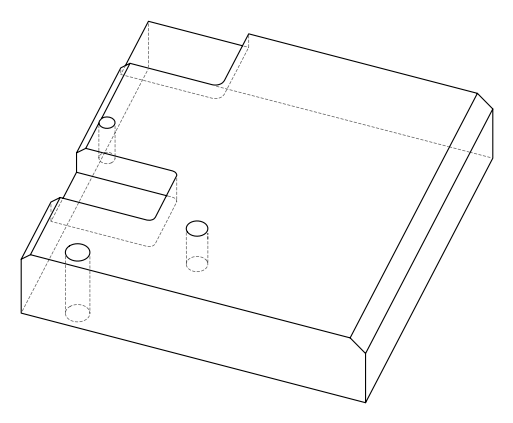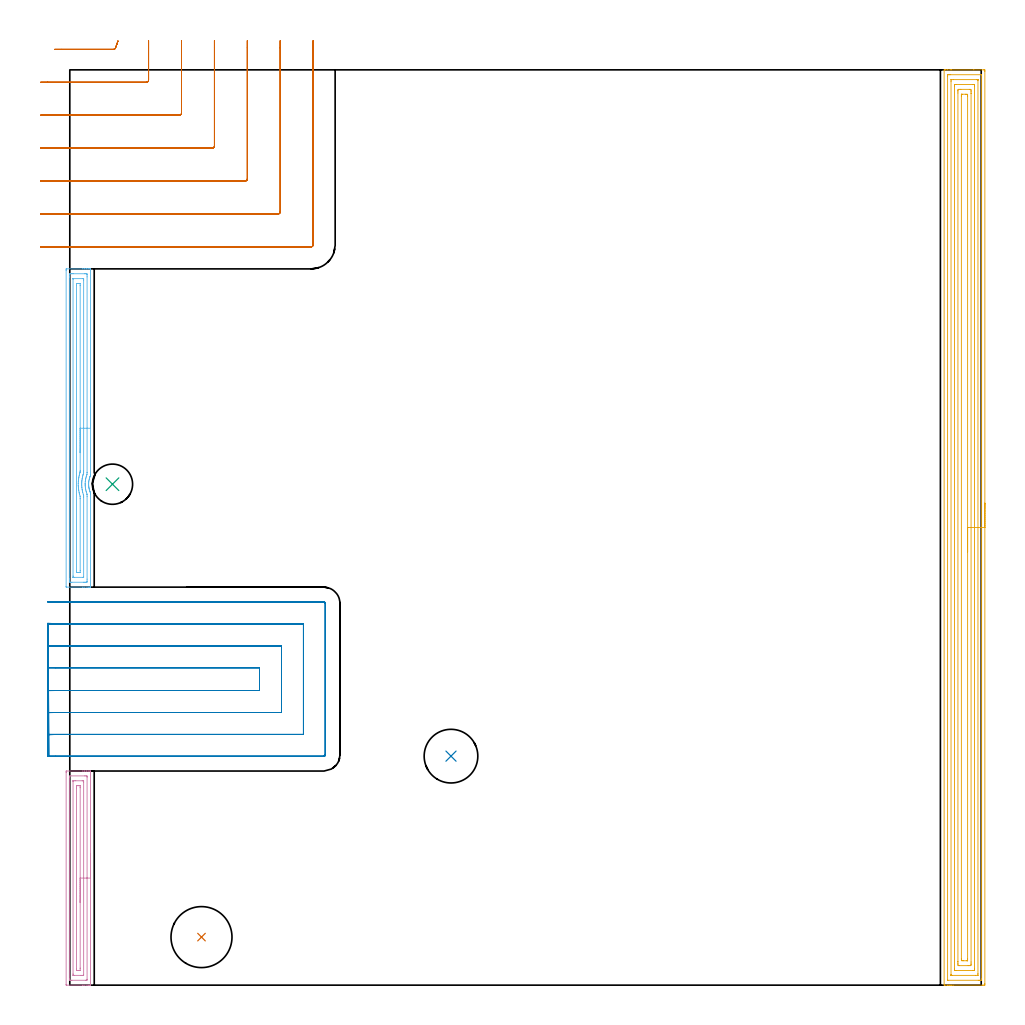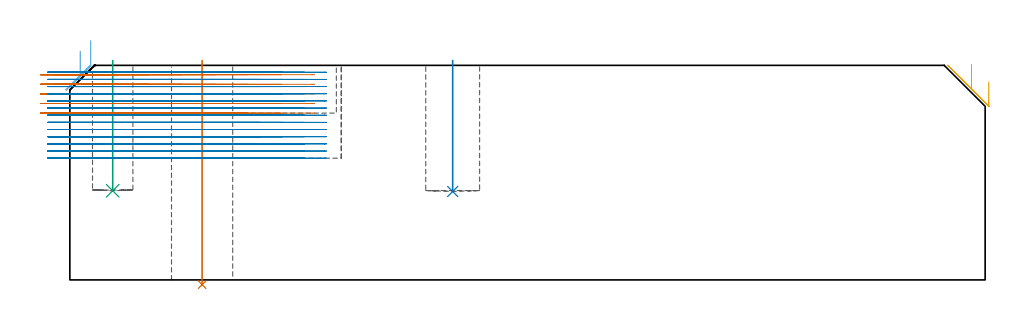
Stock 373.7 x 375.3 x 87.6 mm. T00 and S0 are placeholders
(PLAN: 8 operations, 5 tool changes, 66.4 min)
(1 INDEXABLE_INSERT_DRILL_THROUGH_HOLE_FROM_SOLID | STEP1HOLE | NXT0302_021 | 0.37 min | 42961 mm3)
(2 INDEXABLE_INSERT_DRILL_BLIND_HOLE_FROM_SOLID | STEP1POCKET | NXT0302_015 | 0.22 min | 19453 mm3)
(3 INDEXABLE_INSERT_DRILL_BLIND_HOLE_FROM_SOLID_1 | STEP1POCKET_1 | NXT0302_004 | 0.21 min | 10892 mm3)
(4 AREA_MILL | FG_CHAMFER_SURFACE | UGT0205_001 | 3.03 min | 4681 mm3)
(5 AREA_MILL_1 | FG_CHAMFER_SURFACE_1 | UGT0205_001 | 18.35 min | 52337 mm3)
(6 AREA_MILL_2 | FG_CHAMFER_SURFACE_2 | UGT0205_001 | 4.4 min | 7109 mm3)
(7 MILL_CORNER_NOTCH_RECTANGULAR | CORNER_NOTCH_RECTANGULAR | UGT0201_100 | Follow Part, ap 4.5, ae 75% | 8.86 min | 172434 mm3)
(8 MILL_SLOT | SLOT_PARTIAL_RECTANGULAR | NXT0201_011 | Follow Part, ap 3, ae 75% | 30.98 min | 315312 mm3)
(TOOL NXT0302_021 | Index. Insert Drill 25mm [880-D2500L25-05] | D25 PA176 FL125 Z2)
(TOOL NXT0302_015 | Index. Insert Drill 22mm [880-D2200L25-03] | D22 PA176 FL66 Z2)
(TOOL NXT0302_004 | Index. Insert Drill 16.5mm [880-D1650L20-05] | D16.5 PA176 FL83 Z2)
(TOOL UGT0205_001 | Chamfer Mill 20 x 3 x 45 deg. | D20 FL50 Z2)
(TOOL UGT0201_100 | End Mill 18 mm | D18 FL22 Z2)
(TOOL NXT0201_011 | ENDMILL 12mm [2P460-1200-NA 1630] | D12 FL38 Z6)
(OP 1 INDEXABLE_INSERT_DRILL_THROUGH_HOLE_FROM_SOLID)
G17 G21 G94 G90
T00 M6
G54
G17 G0 G90 X54. Y19.7 S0 M3
G43 Z97.6 H1
G94 G81 G98 Z-1.937 F250. R89.6
G80
M5
M2
(OP 2 INDEXABLE_INSERT_DRILL_BLIND_HOLE_FROM_SOLID)
G17 G21 G94 G90
T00 M6
G54
G17 G0 G90 X156.3 Y93.9 S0 M3
G43 Z97.6 H1
G94 G81 G98 Z36.1 F250. R89.6
G80
M5
M2
(OP 3 INDEXABLE_INSERT_DRILL_BLIND_HOLE_FROM_SOLID_1)
G17 G21 G94 G90
T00 M6
G54
G17 G0 G90 X17.5 Y205.4 S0 M3
G43 Z97.6 H1
G94 G81 G98 Z36.4 F250. R89.6
G80
M5
M2
(OP 4 AREA_MILL)
G17 G21 G94 G90
T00 M6
G54
G17 G0 G90 X8.5 Y53.9 S1061 M3
G43 Z97.6 H0
G94 G1 Y53.862 Z96.728 F250.
Y53.748 Z95.863
Y53.559 Z95.012
Y53.297 Z94.18
Y52.963 Z93.374
Y52.56 Z92.6
Y52.092 Z91.864
Y51.56 Z91.172
Y50.971 Z90.529
Y50.328 Z89.94
Y49.636 Z89.408
Y48.9 Z88.94
Y48.126 Z88.537
Y47.32 Z88.203
Y46.488 Z87.941
Y45.636 Z87.752
Y44.772 Z87.638
Y43.9 Z87.6
Y0.161
X8.497 Y0.01 Z87.588
X8.461 Y0.006 Z87.553
X8.098 Y0. Z87.197
X7.699 Z86.798
X7.056 Z86.151
X5.845 Z84.942
X5.278 Z84.372
X-1.229 Y0.001 Z77.869
X-1.492 Y0.01 Z77.606
X-1.499 Y0.272 Z77.599
Y0.295
X-1.5 Y87.192 Z77.6
X-1.497 Y87.53 Z77.602
X-1.492 Y87.79 Z77.606
X-1.228 Y87.8 Z77.869
X5.278 Z84.372
X5.845 Z84.942
X6.167 Z85.263
X6.734 Z85.83
X7.056 Z86.151
X7.699 Z86.798
X8.098 Z87.197
X8.461 Y87.794 Z87.553
X8.497 Y87.79 Z87.588
X8.5 Y87.638 Z87.6
Y43.9
X7.086 Z86.186
X7.085 Y2.393 Z86.185
X7.084 Y2.364 Z86.184
X7.056 Y2.01 Z86.156
X6.557 Y2.001 Z85.657
X0.833 Y2. Z79.933
X0.334 Y2.001 Z79.434
X-0.056 Y2.01 Z79.044
X-0.084 Y2.393 Z79.016
X-0.085 Y2.423 Z79.015
Y85.407
X-0.084 Y85.436 Z79.016
X-0.056 Y85.79 Z79.044
X0.443 Y85.799 Z79.543
X6.167 Y85.8 Z85.267
X6.666 Y85.799 Z85.766
X7.056 Y85.79 Z86.156
X7.084 Y85.407 Z86.184
X7.085 Y85.377 Z86.185
X7.086 Y43.9 Z86.186
X5.672 Z84.772
X5.671 Y4.178 Z84.771
X5.67 Y4.08 Z84.77
X5.667 Y4.031 Z84.767
X5.666 Y4.015 Z84.766
X5.632 Y4.01 Z84.732
X5.453 Y4.002 Z84.553
X5.278 Y4.001 Z84.378
X4.566 Y4. Z83.666
X1.9 Z81.
X1.722 Y4.001 Z80.822
X1.545 Y4.002 Z80.645
X1.426 Y4.006 Z80.526
X1.338 Y4.01 Z80.438
X1.335 Y4.048 Z80.435
X1.332 Y4.178 Z80.432
X1.329 Y4.573 Z80.429
Y83.622
X1.33 Y83.72 Z80.43
X1.333 Y83.769 Z80.433
X1.334 Y83.785 Z80.434
X1.368 Y83.79 Z80.468
X1.547 Y83.798 Z80.647
X1.722 Y83.799 Z80.822
X2.434 Y83.8 Z81.534
X5.1 Z84.2
X5.278 Y83.799 Z84.378
X5.455 Y83.798 Z84.555
X5.574 Y83.794 Z84.674
X5.662 Y83.79 Z84.762
X5.665 Y83.752 Z84.765
X5.668 Y83.622 Z84.768
X5.671 Y83.227 Z84.771
X5.672 Y43.9 Z84.772
X4.257 Z83.357
Y6.989
X4.256 Y6.856 Z83.356
X4.251 Y6.102 Z83.351
X4.24 Y6.01 Z83.34
X4.139 Y6.007 Z83.239
X3.926 Y6.003 Z83.026
X3.5 Y6. Z82.6
X3.464 Z82.564
X3.06 Y6.002 Z82.16
X2.858 Y6.006 Z81.958
X2.759 Y6.01 Z81.859
X2.749 Y6.017 Z81.849
X2.747 Y6.034 Z81.847
X2.745 Y6.07 Z81.845
X2.743 Y6.724 Z81.843
Y6.856
Y80.811
X2.744 Y80.944 Z81.844
X2.749 Y81.698 Z81.849
X2.76 Y81.79 Z81.86
X2.861 Y81.793 Z81.961
X3.074 Y81.797 Z82.174
X3.5 Y81.8 Z82.6
X3.536 Z82.636
X3.94 Y81.798 Z83.04
X4.142 Y81.794 Z83.242
X4.241 Y81.79 Z83.341
X4.251 Y81.783 Z83.351
X4.253 Y81.766 Z83.353
X4.255 Y81.73 Z83.355
X4.257 Y81.076 Z83.357
Y80.944
Y43.9
Y43.028 Z83.395
Y42.164 Z83.509
Y41.312 Z83.698
Y40.48 Z83.96
Y39.674 Z84.294
Y38.9 Z84.697
Y38.164 Z85.166
Y37.472 Z85.697
Y36.829 Z86.286
Y36.24 Z86.929
Y35.708 Z87.622
Y35.24 Z88.357
Y34.837 Z89.131
Y34.503 Z89.937
Y34.241 Z90.769
Y34.052 Z91.621
Y33.938 Z92.486
Y33.9 Z93.357
G0 Z97.6
M5
M2
(OP 5 AREA_MILL_1)
G17 G21 G94 G90
T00 M6
G54
G17 G0 G90 X375.2 Y197.65 S1061 M3
G43 Z97.6 H0
Z80.9
G94 G1 Y197.612 Z80.028 F250.
Y197.498 Z79.164
Y197.309 Z78.312
Y197.047 Z77.48
Y196.713 Z76.674
Y196.31 Z75.9
Y195.842 Z75.164
Y195.31 Z74.472
Y194.721 Z73.829
Y194.078 Z73.24
Y193.386 Z72.708
Y192.65 Z72.24
Y191.876 Z71.837
Y191.07 Z71.503
Y190.238 Z71.241
Y189.386 Z71.052
Y188.522 Z70.938
Y187.65 Z70.9
X375.199 Y0.61 Z70.901
X375.196 Y0.178 Z70.902
X375.192 Y0.01 Z70.906
X374.77 Y0.005 Z71.328
X374.168 Y0. Z71.929
X362.172 Z83.923
X361.57 Z84.524
X361.013 Z85.084
X360.69 Z85.406
X360.133 Z85.963
X359.81 Z86.284
X358.815 Z87.284
X358.506 Y0.01 Z87.593
X358.5 Y0.164 Z87.6
Y375.136
X358.506 Y375.29 Z87.593
X358.816 Y375.3 Z87.283
X359.165 Z86.935
X359.81 Z86.284
X361.013 Z85.084
X361.57 Z84.524
X370.671 Z75.427
X374.77 Z71.328
X375.05 Y375.298 Z71.047
X375.192 Y375.29 Z70.906
X375.199 Y375.147 Z70.899
X375.2 Y374.69 Z70.9
Y187.65
X373.786 Z72.314
X373.785 Y2.502 Z72.315
X373.784 Y2.396 Z72.316
X373.779 Y2.012 Z72.321
X373.397 Y2.003 Z72.703
X373.01 Y2.001 Z73.09
X372.52 Y2. Z73.58
X360.002 Z86.098
X359.972 Y2.001 Z86.128
X359.941 Y2.005 Z86.159
X359.922 Y2.01 Z86.178
X359.92 Y2.033 Z86.18
X359.915 Y2.29 Z86.185
Y372.798
X359.916 Y372.904 Z86.184
X359.921 Y373.288 Z86.179
X360.303 Y373.297 Z85.797
X360.69 Y373.299 Z85.41
X361.18 Y373.3 Z84.92
X373.698 Z72.402
X373.728 Y373.299 Z72.372
X373.759 Y373.295 Z72.341
X373.778 Y373.29 Z72.322
X373.78 Y373.267 Z72.32
X373.785 Y373.01 Z72.315
X373.786 Y187.65 Z72.314
X372.372 Z73.728
X372.371 Y4.829 Z73.729
X372.367 Y4.181 Z73.733
X372.365 Y4.06 Z73.735
X372.362 Y4.009 Z73.738
X372.304 Y4.004 Z73.796
X372.13 Y4.002 Z73.97
X371.428 Y4. Z74.672
X361.749 Z84.351
X361.57 Y4.003 Z84.53
X361.392 Y4.007 Z84.708
X361.345 Y4.01 Z84.755
X361.335 Y4.037 Z84.765
X361.332 Y4.1 Z84.768
X361.33 Y4.181 Z84.77
X361.329 Y4.426 Z84.771
Y370.471
X361.333 Y371.119 Z84.767
X361.335 Y371.24 Z84.765
X361.339 Y371.29 Z84.761
X361.396 Y371.296 Z84.704
X361.57 Y371.298 Z84.53
X362.272 Y371.3 Z83.828
X371.951 Z74.149
X372.13 Y371.297 Z73.97
X372.308 Y371.293 Z73.792
X372.355 Y371.29 Z73.745
X372.365 Y371.263 Z73.735
X372.368 Y371.2 Z73.732
X372.37 Y371.119 Z73.73
X372.371 Y370.874 Z73.729
X372.372 Y187.65 Z73.728
X370.957 Z75.143
Y6.86
X370.954 Y6.267 Z75.146
X370.95 Y6.066 Z75.15
X370.946 Y6.01 Z75.154
X370.899 Y6.007 Z75.201
X370.793 Y6.004 Z75.307
X370.37 Y6. Z75.73
X370.337 Z75.763
X363.298 Z82.802
X362.904 Y6.003 Z83.196
X362.806 Y6.006 Z83.294
X362.758 Y6.01 Z83.342
X362.749 Y6.017 Z83.351
X362.747 Y6.033 Z83.353
X362.745 Y6.128 Z83.355
X362.743 Y6.563 Z83.357
Y6.86
Y368.44
X362.746 Y369.033 Z83.354
X362.75 Y369.234 Z83.35
X362.754 Y369.29 Z83.346
X362.801 Y369.293 Z83.299
X362.907 Y369.296 Z83.193
X363.33 Y369.3 Z82.77
X363.363 Z82.737
X370.402 Z75.698
X370.796 Y369.297 Z75.304
X370.894 Y369.294 Z75.206
X370.942 Y369.29 Z75.158
X370.951 Y369.283 Z75.149
X370.953 Y369.267 Z75.147
X370.955 Y369.172 Z75.145
X370.957 Y368.737 Z75.143
Y368.44
Y187.65
X369.543 Z76.557
Y9.484
X369.54 Y8.645 Z76.56
X369.538 Y8.596 Z76.562
X369.49 Y8.01 Z76.61
X369.242 Y8.004 Z76.858
X368.61 Y8.001 Z77.49
X368.366 Y8. Z77.734
X364.845 Y8.002 Z81.255
X364.21 Y8.01 Z81.89
X364.162 Y8.645 Z81.938
X364.16 Y8.697 Z81.94
X364.157 Y9.538 Z81.943
Y9.592
Y365.816
X364.16 Y366.655 Z81.94
X364.162 Y366.704 Z81.938
X364.21 Y367.29 Z81.89
X364.458 Y367.296 Z81.642
X365.09 Y367.299 Z81.01
X365.334 Y367.3 Z80.766
X368.855 Y367.298 Z77.245
X369.49 Y367.29 Z76.61
X369.538 Y366.655 Z76.562
X369.54 Y366.603 Z76.56
X369.543 Y365.762 Z76.557
Y365.708
Y187.65
X368.129 Z77.971
Y10.919
X368.127 Y10.431 Z77.973
X368.124 Y10.031 Z77.976
X368.122 Y10.01 Z77.978
X368.101 Y10.006 Z77.999
X368.048 Y10.002 Z78.052
X367.942 Y10. Z78.158
X367.73 Z78.37
X366.393 Y10.002 Z79.707
X365.97 Y10.01 Z80.13
X365.578 Y10.036 Z80.522
X365.574 Y10.431 Z80.526
X365.572 Y10.835 Z80.528
X365.571 Y364.381 Z80.529
X365.573 Y364.869 Z80.527
X365.576 Y365.269 Z80.524
X365.578 Y365.29 Z80.522
X365.599 Y365.294 Z80.501
X365.652 Y365.298 Z80.448
X365.758 Y365.3 Z80.342
X365.97 Z80.13
X367.307 Y365.298 Z78.793
X367.73 Y365.29 Z78.37
X368.122 Y365.264 Z77.978
X368.126 Y364.869 Z77.974
X368.128 Y364.465 Z77.972
X368.129 Y187.65 Z77.971
Y186.778 Z78.009
Y185.914 Z78.123
Y185.062 Z78.312
Y184.23 Z78.574
Y183.424 Z78.908
Y182.65 Z79.311
Y181.914 Z79.78
Y181.222 Z80.311
Y180.579 Z80.9
Y179.99 Z81.543
Y179.458 Z82.235
Y178.99 Z82.971
Y178.587 Z83.745
Y178.253 Z84.551
Y177.991 Z85.383
Y177.802 Z86.235
Y177.688 Z87.1
Y177.65 Z87.971
G0 Z97.6
M5
M2
(OP 6 AREA_MILL_2)
G17 G21 G94 G90
T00 M6
G54
G17 G0 G90 X8.5 Y238.335 S1061 M3
G43 Z97.6 H0
G94 G1 Y238.297 Z96.728 F250.
Y238.183 Z95.863
Y237.994 Z95.012
Y237.732 Z94.18
Y237.398 Z93.374
Y236.995 Z92.6
Y236.526 Z91.864
Y235.995 Z91.172
Y235.406 Z90.529
Y234.763 Z89.939
Y234.071 Z89.408
Y233.335 Z88.94
Y232.561 Z88.537
Y231.755 Z88.203
Y230.923 Z87.94
Y230.071 Z87.752
Y229.206 Z87.638
Y228.335 Z87.6
Y209.255
X8.502 Y208.955 Z87.598
X8.448 Y208.831 Z87.544
X8.357 Y208.626 Z87.455
X8.302 Y208.488 Z87.4
X8.272 Y208.411 Z87.369
X8.117 Y207.968 Z87.215
X8.024 Y207.653 Z87.121
X7.985 Y207.52 Z87.08
X7.879 Y207.076 Z86.977
X7.799 Y206.63 Z86.896
X7.745 Y206.185 Z86.842
X7.716 Y205.739 Z86.81
X7.713 Y205.406 Z86.802
X7.711 Y205.345
X7.71 Y205.294
X7.718 Y205.139 Z86.808
X7.728 Y204.849 Z86.824
X7.731 Y204.818 Z86.826
X7.74 Y204.709 Z86.838
X7.763 Y204.483 Z86.858
X7.77 Y204.403 Z86.866
X7.82 Y204.061 Z86.918
X7.835 Y203.958 Z86.934
X7.927 Y203.511 Z87.025
X7.935 Y203.48 Z87.033
X8.042 Y203.067 Z87.142
X8.188 Y202.62 Z87.286
X8.306 Y202.308 Z87.406
X8.357 Y202.177 Z87.456
X8.396 Y202.086 Z87.495
X8.507 Y201.825 Z87.591
X8.5 Y201.258 Z87.6
Y163.346
X8.505 Y163.21 Z87.595
X8.464 Y163.207 Z87.555
X8.126 Y163.2 Z87.225
X7.654 Z86.753
X7.056 Z86.151
X5.867 Z84.964
X5.278 Z84.372
X-1.24 Y163.201 Z77.857
X-1.492 Y163.21 Z77.606
X-1.499 Y163.461 Z77.599
Y163.489
X-1.5 Y293.104 Z77.6
X-1.497 Y293.442 Z77.602
X-1.491 Y293.69 Z77.606
X-1.239 Y293.7 Z77.858
X5.278 Z84.372
X5.867 Z84.964
X6.167 Z85.263
X6.756 Z85.853
X7.056 Z86.151
X7.654 Z86.753
X8.126 Z87.225
X8.464 Y293.694 Z87.555
X8.497 Y293.69 Z87.588
X8.5 Y293.55 Z87.6
Y228.335
X7.086 Z86.186
X7.085 Y210.169 Z86.185
X7.084 Y210.14 Z86.184
X7.056 Y209.457 Z86.156
X6.997 Y209.277 Z86.097
X6.792 Y208.649 Z85.892
X6.713 Y208.385 Z85.813
X6.601 Y207.949 Z85.701
X6.501 Y207.493 Z85.601
X6.471 Y207.341 Z85.571
X6.45 Y207.209 Z85.55
X6.366 Y206.601 Z85.466
X6.346 Y206.421 Z85.446
X6.305 Y205.71 Z85.405
X6.301 Y205.575 Z85.401
Y205.2
X6.316 Y204.818 Z85.416
X6.325 Y204.659 Z85.425
X6.4 Y203.926 Z85.5
X6.416 Y203.801 Z85.516
X6.439 Y203.652 Z85.539
X6.559 Y203.034 Z85.659
X6.686 Y202.513 Z85.786
X6.794 Y202.143 Z85.894
X7.056 Y201.361 Z86.156
X7.079 Y201.251 Z86.179
X7.082 Y201.224 Z86.182
X7.086 Y200.359 Z86.186
Y166.471
X7.084 Y165.58 Z86.184
X7.083 Y165.552 Z86.183
X7.056 Y165.21 Z86.156
X6.543 Y165.202 Z85.643
X6.167 Y165.201 Z85.267
X5.656 Y165.2 Z84.756
X0.833 Y165.201 Z79.933
X0.32 Y165.203 Z79.42
X-0.056 Y165.21 Z79.044
X-0.083 Y165.58 Z79.017
X-0.084 Y165.608 Z79.016
X-0.086 Y166.471 Z79.014
Y290.429
X-0.084 Y291.32 Z79.016
X-0.083 Y291.348 Z79.017
X-0.056 Y291.69 Z79.044
X0.457 Y291.698 Z79.557
X0.833 Y291.699 Z79.933
X1.344 Y291.7 Z80.444
X6.167 Y291.699 Z85.267
X6.68 Y291.697 Z85.78
X7.056 Y291.69 Z86.156
X7.083 Y291.32 Z86.183
X7.084 Y291.292 Z86.184
X7.086 Y290.429 Z86.186
Y228.335
X5.671 Z84.771
Y211.06
X5.669 Y210.668 Z84.769
X5.663 Y210.169 Z84.763
X5.655 Y209.978 Z84.755
X5.611 Y209.834 Z84.711
X5.441 Y209.277 Z84.541
X5.405 Y209.149 Z84.505
X5.278 Y208.68 Z84.378
X5.222 Y208.44 Z84.322
X5.211 Y208.385 Z84.311
X5.078 Y207.694 Z84.178
X5.049 Y207.493 Z84.149
X4.969 Y206.911 Z84.069
X4.938 Y206.601 Z84.038
X4.908 Y206.081 Z84.008
X4.89 Y205.71 Z83.99
X4.887 Y205.21 Z83.987
X4.9 Y204.818 Z84.
X4.936 Y204.269 Z84.036
X4.972 Y203.926 Z84.072
X5.055 Y203.258 Z84.155
X5.095 Y203.034 Z84.195
X5.168 Y202.65 Z84.268
X5.272 Y202.149 Z84.372
X5.278 Y202.124 Z84.378
X5.528 Y201.251 Z84.628
X5.643 Y200.884 Z84.743
X5.664 Y200.792 Z84.764
X5.667 Y200.731 Z84.767
X5.67 Y200.607 Z84.77
X5.671 Y200.359 Z84.771
Y199.964
Y167.363
X5.67 Y167.264 Z84.77
X5.667 Y167.217 Z84.767
X5.666 Y167.212 Z84.766
X5.649 Y167.208 Z84.749
X5.603 Y167.204 Z84.703
X5.44 Y167.2 Z84.54
X1.722 Z80.822
X1.56 Y167.202 Z80.66
X1.451 Y167.205 Z80.551
X1.365 Y167.21 Z80.465
X1.335 Y167.217 Z80.435
X1.333 Y167.233 Z80.433
X1.331 Y167.363 Z80.431
X1.329 Y167.758 Z80.429
Y289.537
X1.33 Y289.636 Z80.43
X1.333 Y289.683 Z80.433
X1.334 Y289.688 Z80.434
X1.351 Y289.692 Z80.451
X1.397 Y289.696 Z80.497
X1.56 Y289.7 Z80.66
X5.278 Z84.378
X5.44 Y289.698 Z84.54
X5.549 Y289.695 Z84.649
X5.635 Y289.69 Z84.735
X5.665 Y289.683 Z84.765
X5.666 Y289.667 Z84.766
X5.669 Y289.537 Z84.769
X5.671 Y289.142 Z84.771
Y228.335
X4.257 Z83.357
X4.256 Y211.06 Z83.356
X4.253 Y210.681 Z83.353
X4.25 Y210.492 Z83.35
X4.24 Y210.408 Z83.34
X4.221 Y210.337 Z83.321
X4.174 Y210.169 Z83.274
X4.027 Y209.64 Z83.127
X3.934 Y209.277 Z83.034
X3.854 Y208.922 Z82.954
X3.745 Y208.385 Z82.845
X3.706 Y208.178 Z82.806
X3.604 Y207.493 Z82.704
X3.592 Y207.401 Z82.692
X3.552 Y207.023 Z82.652
X3.512 Y206.601 Z82.612
X3.511 Y206.59 Z82.611
X3.5 Y206.399 Z82.6
X3.471 Y205.739 Z82.571
X3.47 Y205.71 Z82.57
X3.477 Y204.873 Z82.577
Y204.841
X3.478 Y204.818 Z82.578
X3.5 Y204.405 Z82.6
X3.537 Y203.926 Z82.637
X3.541 Y203.885 Z82.641
X3.645 Y203.034 Z82.745
X3.668 Y202.865 Z82.768
X3.8 Y202.143 Z82.9
X3.883 Y201.758 Z82.983
X4.008 Y201.251 Z83.108
X4.195 Y200.554 Z83.295
X4.247 Y200.359 Z83.347
X4.256 Y199.601 Z83.356
X4.257 Y199.467 Z83.357
Y170.038
X4.255 Y169.281 Z83.355
X4.253 Y169.229 Z83.353
X4.251 Y169.21 Z83.351
X4.231 Y169.208 Z83.331
X4.127 Y169.204 Z83.227
X3.918 Y169.201 Z83.018
X3.447 Y169.2 Z82.547
X3.061 Y169.201 Z82.161
X2.868 Y169.203 Z81.968
X2.772 Y169.207 Z81.872
X2.752 Y169.21 Z81.852
X2.749 Y169.222 Z81.849
X2.747 Y169.258 Z81.847
X2.743 Y169.906 Z81.843
Y170.038
Y286.862
X2.745 Y287.619 Z81.845
X2.747 Y287.671 Z81.847
X2.749 Y287.69 Z81.849
X2.769 Y287.692 Z81.869
X2.873 Y287.696 Z81.973
X3.082 Y287.699 Z82.182
X3.553 Y287.7 Z82.653
X3.939 Y287.699 Z83.039
X4.132 Y287.697 Z83.232
X4.228 Y287.693 Z83.328
X4.248 Y287.69 Z83.348
X4.25 Y287.678 Z83.35
X4.253 Y287.642 Z83.353
X4.257 Y286.994 Z83.357
Y286.862
Y228.335
Y227.463 Z83.395
Y226.598 Z83.509
Y225.747 Z83.698
Y224.915 Z83.96
Y224.109 Z84.294
Y223.335 Z84.697
Y222.599 Z85.166
Y221.907 Z85.697
Y221.264 Z86.286
Y220.674 Z86.929
Y220.143 Z87.621
Y219.675 Z88.357
Y219.272 Z89.131
Y218.938 Z89.937
Y218.676 Z90.769
Y218.487 Z91.621
Y218.373 Z92.486
Y218.335 Z93.357
G0 Z97.6
M5
M2
(OP 7 MILL_CORNER_NOTCH_RECTANGULAR)
G17 G21 G94 G90
T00 M6
G54
G17 G0 G90 X-6.231 Y383.7 S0 M3
G43 Z97.708 H0
Z83.786
G94 G1 X-3.231 F250.
X17.907 F500.
G3 X18.749 Y384.3 R0.9
G1 X19.749 Y387.128 F250.
G0 Z97.708
X-12. Y370.2
Z83.786
G1 X-9.
X31.406 F500.
G3 X32.3 Y371.094 R0.9
G1 Y384.3
Y387.3 F250.
G0 Z97.708
X-12. Y356.7
Z83.786
G1 X-9.
X44.905 F500.
G3 X45.8 Y357.595 R0.9
G1 Y384.3
Y387.3 F250.
G0 Z97.708
X-12. Y343.2
Z83.786
G1 X-9.
X58.405 F500.
G3 X59.3 Y344.095 R0.9
G1 Y384.3
Y387.3 F250.
G0 Z97.708
X-12. Y329.7
Z83.786
G1 X-9.
X71.905 F500.
G3 X72.8 Y330.595 R0.9
G1 Y384.3
Y387.3 F250.
G0 Z97.708
X-12. Y316.2
Z83.786
G1 X-9.
X85.404 F500.
G3 X86.3 Y317.096 R0.9
G1 Y384.3
Y387.3 F250.
G0 Z97.708
X-12. Y302.7
Z83.786
G1 X-9.
X98.904 F500.
G3 X99.8 Y303.596 R0.9
G1 Y384.3
Y387.3 F250.
G0 Z97.708
X-6.231 Y383.7
Z79.865
G1 X-3.231
X17.907 F500.
G3 X18.749 Y384.3 R0.9
G1 X19.749 Y387.128 F250.
G0 Z97.708
X-12. Y370.2
Z79.865
G1 X-9.
X31.406 F500.
G3 X32.3 Y371.094 R0.9
G1 Y384.3
Y387.3 F250.
G0 Z97.708
X-12. Y356.7
Z79.865
G1 X-9.
X44.905 F500.
G3 X45.8 Y357.595 R0.9
G1 Y384.3
Y387.3 F250.
G0 Z97.708
X-12. Y343.2
Z79.865
G1 X-9.
X58.405 F500.
G3 X59.3 Y344.095 R0.9
G1 Y384.3
Y387.3 F250.
G0 Z97.708
X-12. Y329.7
Z79.865
G1 X-9.
X71.905 F500.
G3 X72.8 Y330.595 R0.9
G1 Y384.3
Y387.3 F250.
G0 Z97.708
X-12. Y316.2
Z79.865
G1 X-9.
X85.404 F500.
G3 X86.3 Y317.096 R0.9
G1 Y384.3
Y387.3 F250.
G0 Z97.708
X-12. Y302.7
Z79.865
G1 X-9.
X98.904 F500.
G3 X99.8 Y303.596 R0.9
G1 Y384.3
Y387.3 F250.
G0 Z97.708
X-6.231 Y383.7
Z75.943
G1 X-3.231
X17.907 F500.
G3 X18.749 Y384.3 R0.9
G1 X19.749 Y387.128 F250.
G0 Z97.708
X-12. Y370.2
Z75.943
G1 X-9.
X31.406 F500.
G3 X32.3 Y371.094 R0.9
G1 Y384.3
Y387.3 F250.
G0 Z97.708
X-12. Y356.7
Z75.943
G1 X-9.
X44.906 F500.
G3 X45.8 Y357.594 R0.9
G1 Y384.3
Y387.3 F250.
G0 Z97.708
X-12. Y343.2
Z75.943
G1 X-9.
X58.405 F500.
G3 X59.3 Y344.095 R0.9
G1 Y384.3
Y387.3 F250.
G0 Z97.708
X-12. Y329.7
Z75.943
G1 X-9.
X71.905 F500.
G3 X72.8 Y330.595 R0.9
G1 Y384.3
Y387.3 F250.
G0 Z97.708
X-12. Y316.2
Z75.943
G1 X-9.
X85.405 F500.
G3 X86.3 Y317.095 R0.9
G1 Y384.3
Y387.3 F250.
G0 Z97.708
X-12. Y302.7
Z75.943
G1 X-9.
X98.904 F500.
G3 X99.8 Y303.596 R0.9
G1 Y384.3
Y387.3 F250.
G0 Z97.708
X-6.231 Y383.7
Z72.022
G1 X-3.231
X17.907 F500.
G3 X18.749 Y384.3 R0.9
G1 X19.749 Y387.128 F250.
G0 Z97.708
X-12. Y370.2
Z72.022
G1 X-9.
X31.406 F500.
G3 X32.3 Y371.094 R0.9
G1 Y384.3
Y387.3 F250.
G0 Z97.708
X-12. Y356.7
Z72.022
G1 X-9.
X44.906 F500.
G3 X45.8 Y357.594 R0.9
G1 Y384.3
Y387.3 F250.
G0 Z97.708
X-12. Y343.2
Z72.022
G1 X-9.
X58.405 F500.
G3 X59.3 Y344.095 R0.9
G1 Y384.3
Y387.3 F250.
G0 Z97.708
X-12. Y329.7
Z72.022
G1 X-9.
X71.905 F500.
G3 X72.8 Y330.595 R0.9
G1 Y384.3
Y387.3 F250.
G0 Z97.708
X-12. Y316.2
Z72.022
G1 X-9.
X85.405 F500.
G3 X86.3 Y317.095 R0.9
G1 Y384.3
Y387.3 F250.
G0 Z97.708
X-12. Y302.7
Z72.022
G1 X-9.
X98.904 F500.
G3 X99.8 Y303.596 R0.9
G1 Y384.3
Y387.3 F250.
G0 Z97.708
X-6.231 Y383.7
Z68.1
G1 X-3.231
X17.907 F500.
G3 X18.749 Y384.3 R0.9
G1 X19.749 Y387.128 F250.
G0 Z97.708
X-12. Y370.2
Z68.1
G1 X-9.
X31.406 F500.
G3 X32.3 Y371.094 R0.9
G1 Y384.3
Y387.3 F250.
G0 Z97.708
X-12. Y356.7
Z68.1
G1 X-9.
X44.906 F500.
G3 X45.8 Y357.594 R0.9
G1 Y384.3
Y387.3 F250.
G0 Z97.708
X-12. Y343.2
Z68.1
G1 X-9.
X58.405 F500.
G3 X59.3 Y344.095 R0.9
G1 Y384.3
Y387.3 F250.
G0 Z97.708
X-12. Y329.7
Z68.1
G1 X-9.
X71.905 F500.
G3 X72.8 Y330.595 R0.9
G1 Y384.3
Y387.3 F250.
G0 Z97.708
X-12. Y316.2
Z68.1
G1 X-9.
X85.405 F500.
G3 X86.3 Y317.095 R0.9
G1 Y384.3
Y387.3 F250.
G0 Z97.708
X-12. Y302.7
Z68.1
G1 X-9.
X98.904 F500.
G3 X99.8 Y303.596 R0.9
G1 Y384.3
Y387.3 F250.
G0 Z97.708
M5
M2
(OP 8 MILL_SLOT)
G17 G21 G94 G90
T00 M6
G54
G17 G0 G90 X-8.999 Y120.73 S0 M3
G43 Z97.708 H1
Z84.784
G94 G1 X-6. Y120.794 F250.
G2 X-5.424 Y120.8 R27. F500.
G1 X77.8
Y130.2
X-5.425
G2 X-6. Y130.206 R27.
G1 X-8.999 Y130.27 F250.
X-8.998 Y111.695
X-6. Y111.791
G2 X-5.424 Y111.8 R18. F500.
G1 X86.8
Y139.2
X-5.425
G2 X-6. Y139.209 R18.
G1 X-8.998 Y139.305 F250.
X-8.994 Y102.59
X-6. Y102.782
G2 X-5.424 Y102.8 R9. F500.
G1 X95.8
Y148.2
X-5.425
G2 X-6. Y148.218 R9.
G1 X-8.994 Y148.41 F250.
X-8.424 Y93.8
X-5.424
X104. F500.
G3 X104.8 Y94.6 R0.8
G1 Y156.4
G3 X104. Y157.2 R0.8
G1 X-5.425
X-8.425 F250.
G0 X-9. Y120.8 Z81.86
G1 X-6.
X77.8 F500.
Y130.2
X-6.
X-9. F250.
Y111.8
X-6.
X86.8 F500.
Y139.2
X-6.
X-9. F250.
Y102.8
X-6.
X95.8 F500.
Y148.2
X-6.
X-9. F250.
Y93.8
X-6.
X104. F500.
G3 X104.8 Y94.6 R0.8
G1 Y156.4
G3 X104. Y157.2 R0.8
G1 X-6.
X-9. F250.
G0 Y120.8 Z78.937
G1 X-6.
X77.8 F500.
Y130.2
X-6.
X-9. F250.
Y111.8
X-6.
X86.8 F500.
Y139.2
X-6.
X-9. F250.
Y102.8
X-6.
X95.8 F500.
Y148.2
X-6.
X-9. F250.
Y93.8
X-6.
X104. F500.
G3 X104.8 Y94.6 R0.8
G1 Y156.4
G3 X104. Y157.2 R0.8
G1 X-6.
X-9. F250.
G0 Y120.8 Z76.013
G1 X-6.
X77.8 F500.
Y130.2
X-6.
X-9. F250.
Y111.8
X-6.
X86.8 F500.
Y139.2
X-6.
X-9. F250.
Y102.8
X-6.
X95.8 F500.
Y148.2
X-6.
X-9. F250.
Y93.8
X-6.
X104. F500.
G3 X104.8 Y94.6 R0.8
G1 Y156.4
G3 X104. Y157.2 R0.8
G1 X-6.
X-9. F250.
G0 Y120.8 Z73.089
G1 X-6.
X77.8 F500.
Y130.2
X-6.
X-9. F250.
Y111.8
X-6.
X86.8 F500.
Y139.2
X-6.
X-9. F250.
Y102.8
X-6.
X95.8 F500.
Y148.2
X-6.
X-9. F250.
Y93.8
X-6.
X104. F500.
G3 X104.8 Y94.6 R0.8
G1 Y156.4
G3 X104. Y157.2 R0.8
G1 X-6.
X-9. F250.
G0 Y120.8 Z70.166
G1 X-6.
X77.8 F500.
Y130.2
X-6.
X-9. F250.
Y111.8
X-6.
X86.8 F500.
Y139.2
X-6.
X-9. F250.
Y102.8
X-6.
X95.8 F500.
Y148.2
X-6.
X-9. F250.
Y93.8
X-6.
X104. F500.
G3 X104.8 Y94.6 R0.8
G1 Y156.4
G3 X104. Y157.2 R0.8
G1 X-6.
X-9. F250.
G0 Y120.8 Z67.242
G1 X-6.
X77.8 F500.
Y130.2
X-6.
X-9. F250.
Y111.8
X-6.
X86.8 F500.
Y139.2
X-6.
X-9. F250.
Y102.8
X-6.
X95.8 F500.
Y148.2
X-6.
X-9. F250.
Y93.8
X-6.
X104. F500.
G3 X104.8 Y94.6 R0.8
G1 Y156.4
G3 X104. Y157.2 R0.8
G1 X-6.
X-9. F250.
G0 Y120.8 Z64.318
G1 X-6.
X77.8 F500.
Y130.2
X-6.
X-9. F250.
Y111.8
X-6.
X86.8 F500.
Y139.2
X-6.
X-9. F250.
Y102.8
X-6.
X95.8 F500.
Y148.2
X-6.
X-9. F250.
Y93.8
X-6.
X104. F500.
G3 X104.8 Y94.6 R0.8
G1 Y156.4
G3 X104. Y157.2 R0.8
G1 X-6.
X-9. F250.
G0 Y120.8 Z61.395
G1 X-6.
X77.8 F500.
Y130.2
X-6.
X-9. F250.
Y111.8
X-6.
X86.8 F500.
Y139.2
X-6.
X-9. F250.
Y102.8
X-6.
X95.8 F500.
Y148.2
X-6.
X-9. F250.
Y93.8
X-6.
X104. F500.
G3 X104.8 Y94.6 R0.8
G1 Y156.4
G3 X104. Y157.2 R0.8
G1 X-6.
X-9. F250.
G0 Y120.8 Z58.471
G1 X-6.
X77.8 F500.
Y130.2
X-6.
X-9. F250.
Y111.8
X-6.
X86.8 F500.
Y139.2
X-6.
X-9. F250.
Y102.8
X-6.
X95.8 F500.
Y148.2
X-6.
X-9. F250.
Y93.8
X-6.
X104. F500.
G3 X104.8 Y94.6 R0.8
G1 Y156.4
G3 X104. Y157.2 R0.8
G1 X-6.
X-9. F250.
G0 Y120.8 Z55.547
G1 X-6.
X77.8 F500.
Y130.2
X-6.
X-9. F250.
Y111.8
X-6.
X86.8 F500.
Y139.2
X-6.
X-9. F250.
Y102.8
X-6.
X95.8 F500.
Y148.2
X-6.
X-9. F250.
Y93.8
X-6.
X104. F500.
G3 X104.8 Y94.6 R0.8
G1 Y156.4
G3 X104. Y157.2 R0.8
G1 X-6.
X-9. F250.
G0 Y120.8 Z52.624
G1 X-6.
X77.8 F500.
Y130.2
X-6.
X-9. F250.
Y111.8
X-6.
X86.8 F500.
Y139.2
X-6.
X-9. F250.
Y102.8
X-6.
X95.8 F500.
Y148.2
X-6.
X-9. F250.
Y93.8
X-6.
X104. F500.
G3 X104.8 Y94.6 R0.8
G1 Y156.4
G3 X104. Y157.2 R0.8
G1 X-6.
X-9. F250.
G0 Y120.8 Z49.7
G1 X-6.
X77.8 F500.
Y130.2
X-6.
X-9. F250.
Y111.8
X-6.
X86.8 F500.
Y139.2
X-6.
X-9. F250.
Y102.8
X-6.
X95.8 F500.
Y148.2
X-6.
X-9. F250.
Y93.8
X-6.
X104. F500.
G3 X104.8 Y94.6 R0.8
G1 Y156.4
G3 X104. Y157.2 R0.8
G1 X-6.
X-9. F250.
G0 Z97.708
M5
M2
